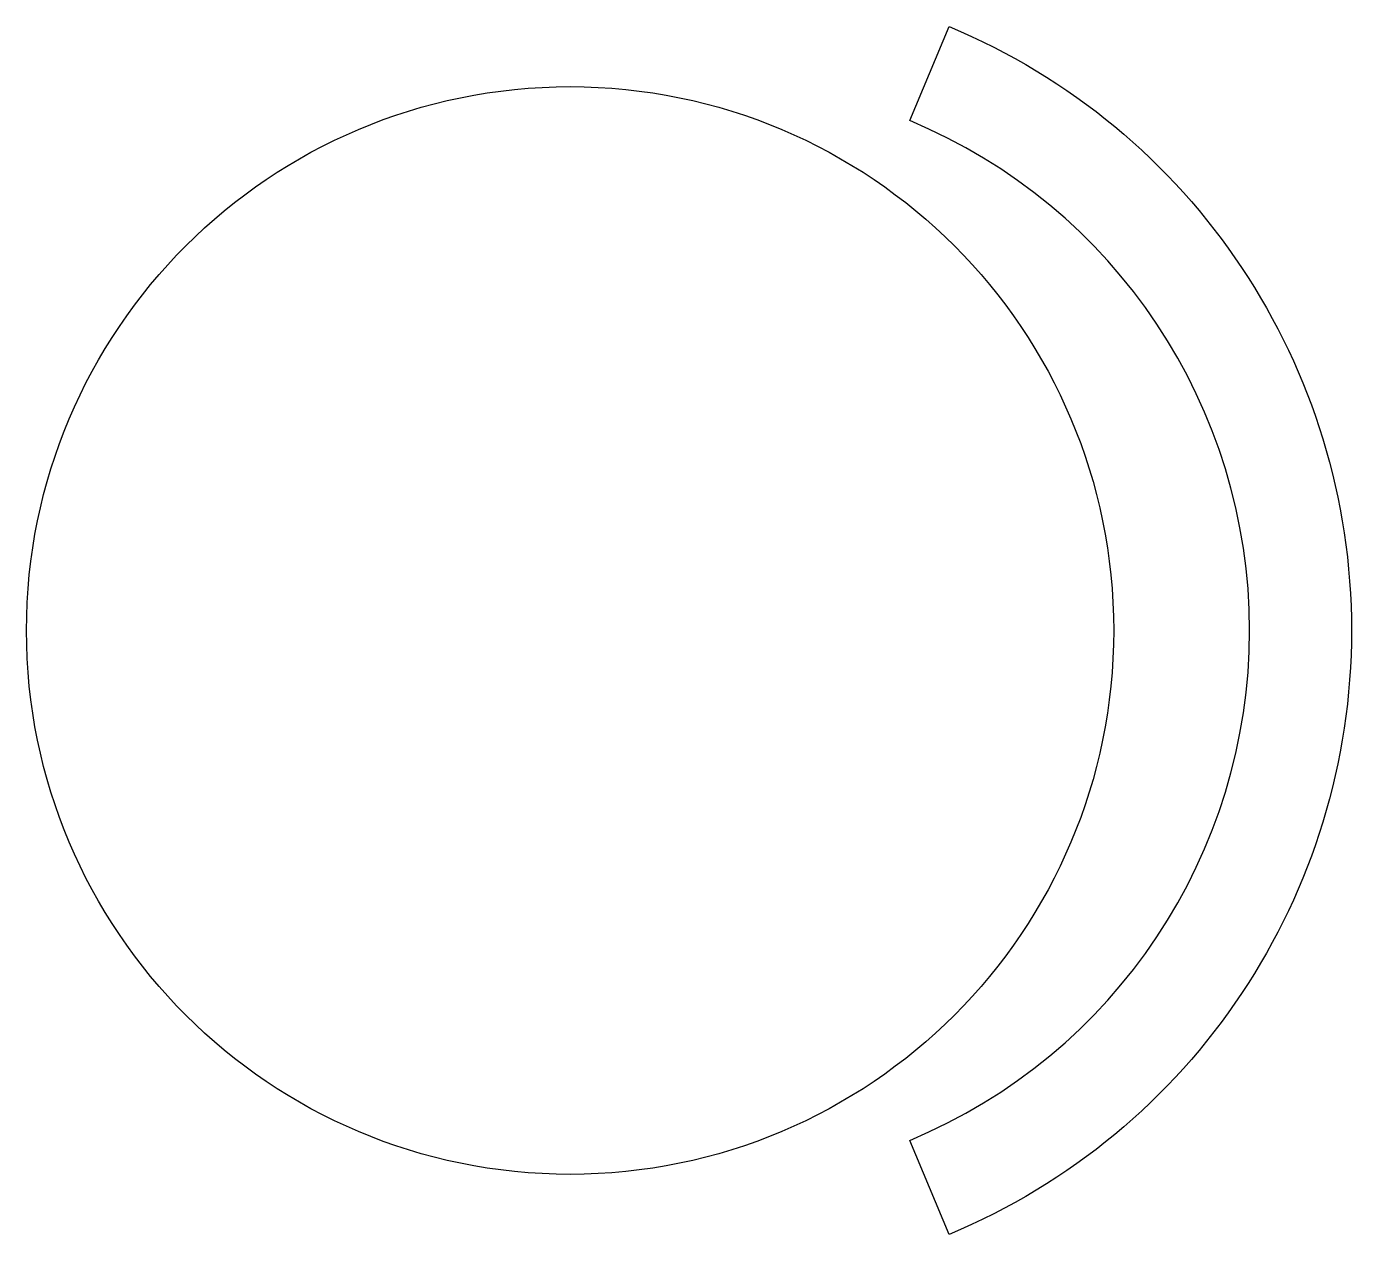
# Model space of a CAD drawing. Extents: x -0.16 to 0.23, y -0.178 to 0.178.
import ezdxf

# ---------------------------------------------------------------- set-up
doc = ezdxf.new("R2010")
doc.units = 0
doc.header["$LTSCALE"] = 0.5
doc.header["$MEASUREMENT"] = 0
doc.layers.get('0').update_dxf_attribs({"linetype": 'CONTINUOUS'})

msp = doc.modelspace()

# ---------------------------------------------------------------- linework, layer by layer
msp.add_lwpolyline([(0.11154, 0.17769, -0.666667), (0.11154, -0.17769), (0.1, -0.15, 0.666667), (0.1, 0.15)], format="xyb", close=True)
msp.add_circle((0, 0), 0.16)

doc.saveas('drawing.dxf')
